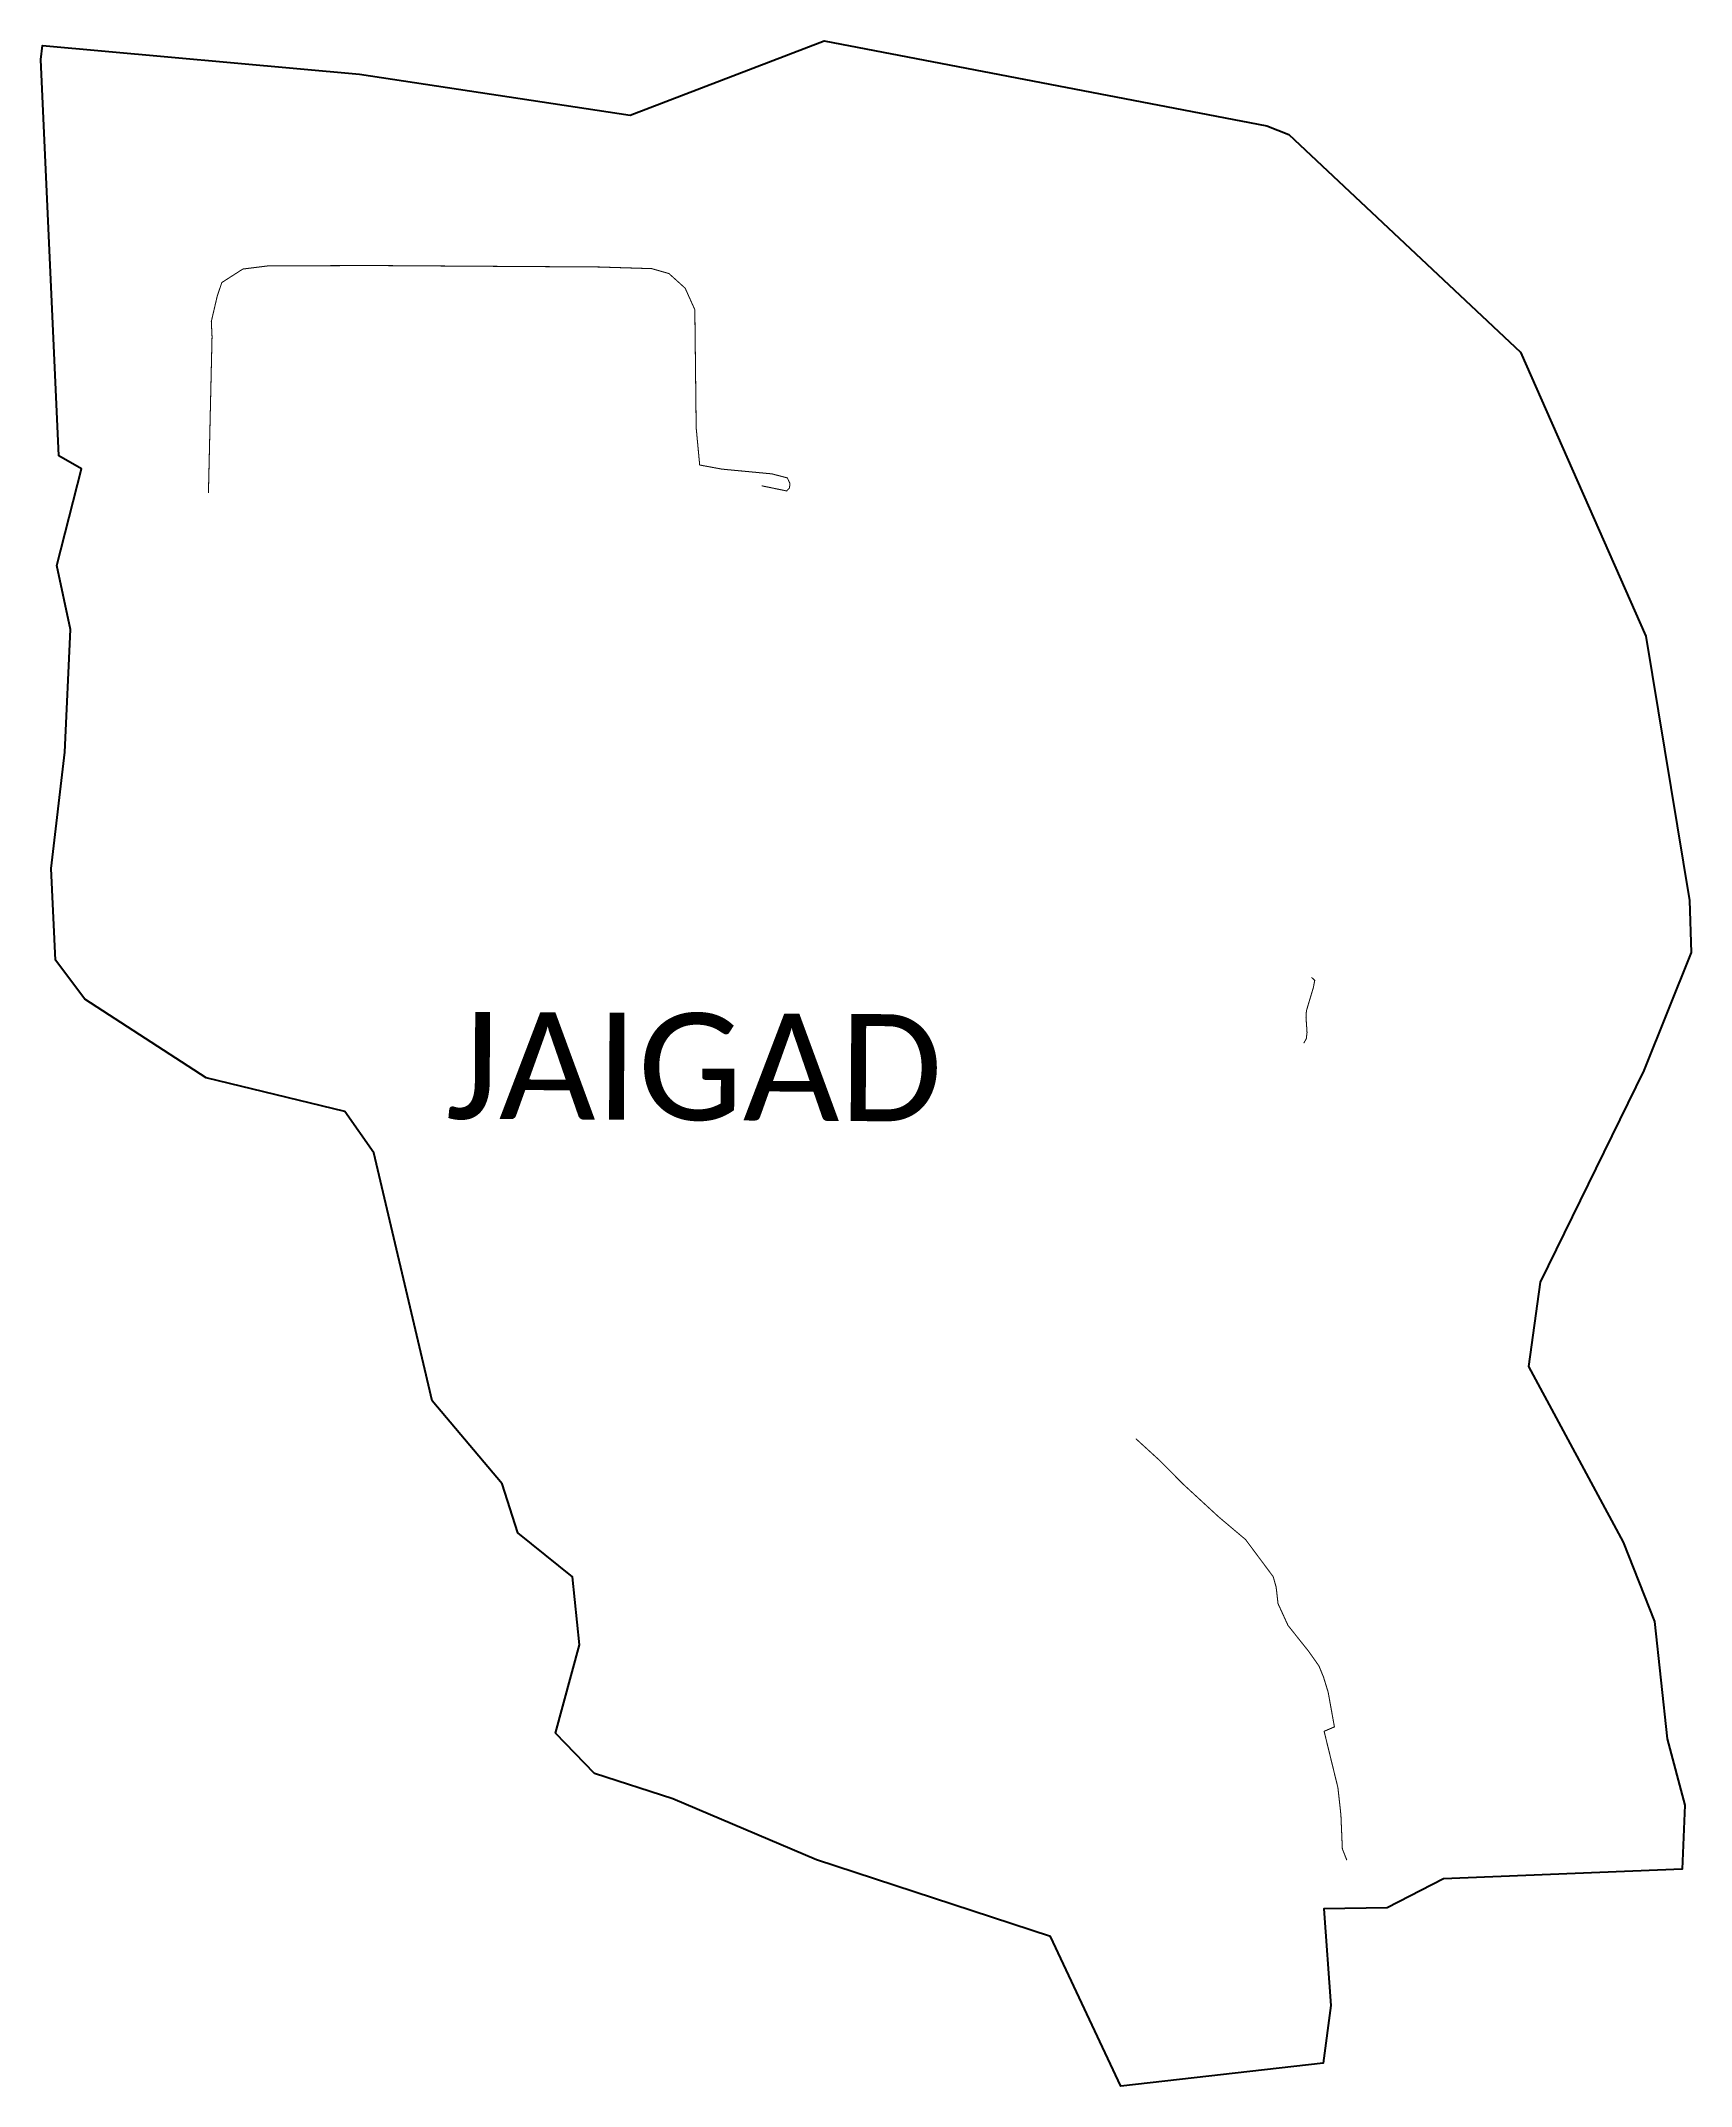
# Model space of a CAD drawing. Header units: metres. Extents: x 309933 to 311536, y 1912399 to 1914386.
import ezdxf

# ---------------------------------------------------------------- set-up
doc = ezdxf.new("R2010")
doc.units = ezdxf.units.M
for name, color, linetype in [('SEAWALL', 170, 'Continuous'), ('village', 3, 'Continuous'), ('VILLAGE NAME', 250, 'Continuous')]:
    doc.layers.add(name, color=color, linetype=linetype)
doc.styles.get("Standard").update_dxf_attribs({"font": 'simplex.shx'})

msp = doc.modelspace()

# ---------------------------------------------------------------- linework, layer by layer
at = {"layer": 'SEAWALL', "color": 30, "const_width": 1, "flags": 128}
for points in [[(310633.4, 1913953.5), (310657.7, 1913948.5), (310660.4, 1913951.3), (310660.9, 1913955.9), (310658.3, 1913961.2), (310643.3, 1913965.1), (310594.8, 1913969.7), (310573.2, 1913973.7), (310569.8, 1914009.9), (310568.5, 1914124.6), (310559.1, 1914145.5), (310543.4, 1914159.7), (310526.6, 1914164.5), (310475.6, 1914166.1), (310255.9, 1914167.5), (310154, 1914167.2), (310129.4, 1914164.1), (310109, 1914151), (310104.5, 1914137.6), (310098.8, 1914113.2), (310099.5, 1914098.5), (310096, 1913946.6)], [(311167.6, 1913475.9), (311170.7, 1913472.9), (311169.3, 1913465.8), (311165, 1913451.5), (311162.6, 1913443.4), (311162.2, 1913437.2), (311163.2, 1913422.4), (311162.5, 1913416.5), (311160.1, 1913411.9)], [(311201.9, 1912618), (311197.5, 1912629.1), (311196.1, 1912662.1), (311193.2, 1912688.5), (311179.8, 1912743.3), (311189.8, 1912747.6), (311183.7, 1912781.4), (311179.1, 1912796.3), (311174.7, 1912806.9), (311165, 1912820.7), (311144.7, 1912846.2), (311135, 1912867.4), (311133.2, 1912883.4), (311130.3, 1912893.6), (311103.5, 1912929.6), (311077.3, 1912951.7), (311042.9, 1912983.4), (311020, 1913006.5), (310996.8, 1913027.7)]]:
    msp.add_lwpolyline(points, dxfattribs=at)
at = {"layer": 'village', "color": 3, "true_color": 0x00ff00}
msp.add_polyline3d([(310456.4, 1912827.2, 0), (310449.6, 1912893.4, 0), (310396.5, 1912936, 0), (310381.4, 1912983.7, 0), (310313.3, 1913064.5, 0), (310306.2, 1913094.8, 0), (310256.7, 1913305.5, 0), (310228.5, 1913345.5, 0), (310093.9, 1913378.4, 0), (309976, 1913454.7, 0), (309947.3, 1913492.6, 0), (309943.2, 1913581.8, 0), (309956.5, 1913694.7, 0), (309962.1, 1913813.8, 0), (309948.6, 1913876, 0), (309972.6, 1913969.9, 0), (309950.8, 1913982.7, 0), (309933.3, 1914367.7, 0), (309934.8, 1914381.2, 0), (310242.9, 1914353.6, 0), (310505.7, 1914313.5, 0), (310694.2, 1914385.8, 0), (311124.1, 1914303.3, 0), (311145.4, 1914294.8, 0), (311370.4, 1914083.3, 0), (311492.2, 1913807.3, 0), (311534.7, 1913550.4, 0), (311536.3, 1913500.1, 0), (311490.3, 1913385.4, 0), (311389.6, 1913179.7, 0), (311378.2, 1913097.8, 0), (311470.3, 1912927.2, 0), (311500.6, 1912850, 0), (311513, 1912736, 0), (311530.1, 1912671.7, 0), (311527.6, 1912609.2, 0), (311295.6, 1912599.8, 0), (311240.9, 1912571.7, 0), (311179.4, 1912570.7, 0), (311186.2, 1912476.9, 0), (311179, 1912420.8, 0), (310982.4, 1912398.6, 0), (310914, 1912543.9, 0), (310686.8, 1912618.4, 0), (310547.2, 1912677.7, 0), (310470.9, 1912702.2, 0), (310433.1, 1912741.5, 0)], close=True, dxfattribs=at)

# ---------------------------------------------------------------- texts
at = {"layer": 'VILLAGE NAME', "insert": (310327, 1913442.5), "char_height": 104.042, "attachment_point": 1, "rotation": 359.6762}
msp.add_mtext_dynamic_manual_height_columns('{\\fCalibri|b0|i0|c0|p34;JAIGAD}', width=683.842, gutter_width=520.2, heights=[0], dxfattribs=at)

doc.saveas('drawing.dxf')
